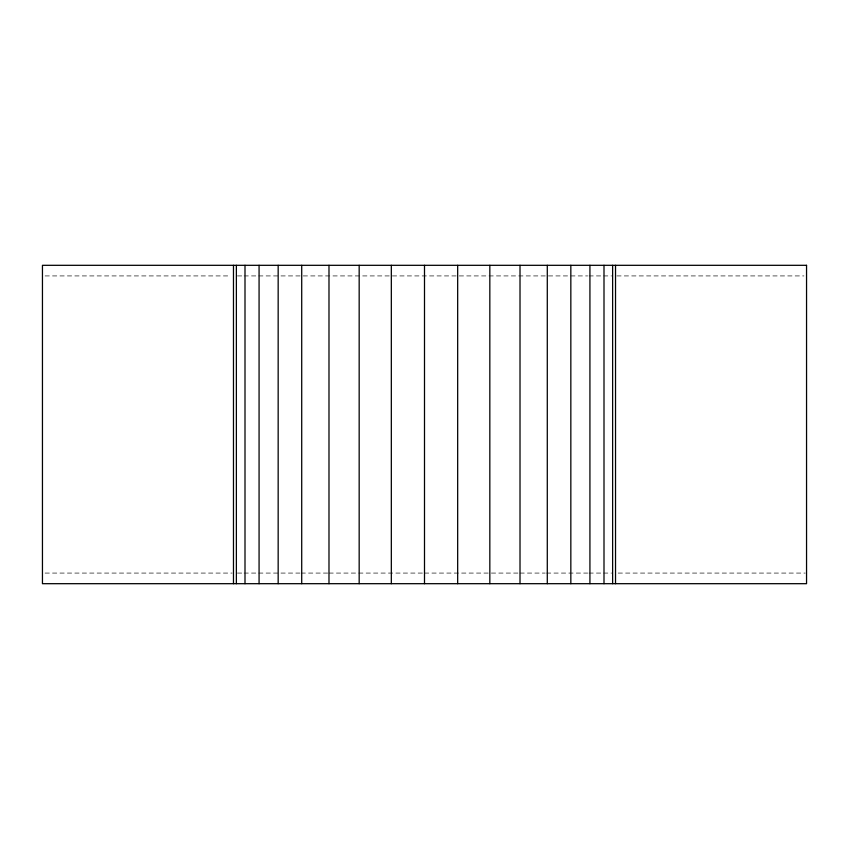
<?xml version="1.0" encoding="UTF-8"?>
<svg xmlns="http://www.w3.org/2000/svg" width="849" height="849" viewBox="0 0 849 849"><rect width="100%" height="100%" fill="white"/><g stroke="black" fill="none" stroke-linecap="round" stroke-linejoin="round"><path stroke-width="0.64" stroke-dasharray="4.25 3.18" d="M45.103 275.925L230.822 275.925M237.455 275.925L242.761 275.925M244.088 275.925L257.353 275.925M258.68 275.925L587.667 275.925M588.994 275.925L602.259 275.925M603.586 275.925L611.545 275.925M616.852 275.925L803.897 275.925M45.103 573.075L232.148 573.075M237.455 573.075L242.761 573.075M244.088 573.075L257.353 573.075M258.68 573.075L299.803 573.075M301.13 573.075L327.661 573.075M328.988 573.075L423.173 573.075M424.5 573.075L518.686 573.075M520.013 573.075L545.217 573.075M546.544 573.075L587.667 573.075M588.994 573.075L602.259 573.075M603.586 573.075L611.545 573.075M618.178 573.075L805.223 573.075"/><path stroke-width="1.27" d="M615.525 265.312L615.525 583.688M612.628 265.312L612.628 583.688M604 265.312L604 583.688M589.928 265.312L589.928 583.688M570.836 265.312L570.836 583.688M547.287 265.312L547.287 583.688M520.013 265.312L520.013 583.688M489.831 265.312L489.831 583.688M457.675 265.312L457.675 583.688M424.5 265.312L424.5 583.688M391.325 265.312L391.325 583.688M359.169 265.312L359.169 583.688M328.988 265.312L328.988 583.688M301.713 265.312L301.713 583.688M278.164 265.312L278.164 583.688M259.072 265.312L259.072 583.688M245 265.312L245 583.688M236.372 265.312L236.372 583.688M233.475 265.312L233.475 583.688M806.55 265.312L42.45 265.312L42.45 583.688L806.55 583.688L806.55 265.312"/></g></svg>
